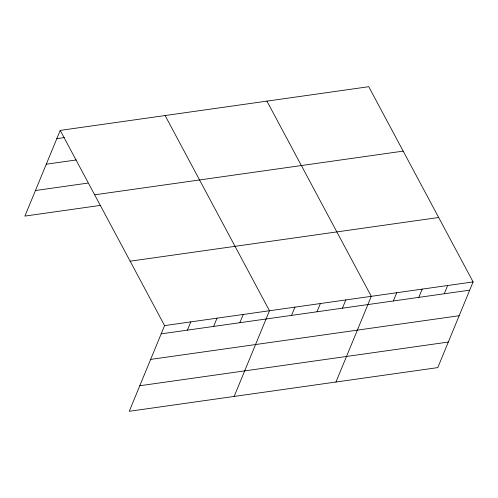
<?xml version="1.0" encoding="UTF-8"?>
<svg xmlns="http://www.w3.org/2000/svg" width="498" height="498" viewBox="0 0 498 498"><rect width="100%" height="100%" fill="white"/><g stroke="black" fill="none" stroke-linecap="round" stroke-linejoin="round"><path stroke-width="0.75" d="M60.221 130.395L164.577 325.599L129.256 411.292L437.779 367.605L473.1 281.912L368.744 86.708L60.221 130.395L24.9 216.088L100.577 205.369M187.404 330.13L190.802 321.889M213.63 326.42L217.022 318.172M239.849 322.704L243.248 314.462M234.153 396.439L269.474 310.746L165.118 115.542M291.529 315.39L294.928 307.142M316.983 311.785L320.382 303.537M342.437 308.181L345.836 299.933M335.969 382.022L371.29 296.329L266.928 101.125M393.345 300.973L396.738 292.724M418.793 297.368L422.192 289.12M444.247 293.764L447.646 285.516M56.822 138.637L64.317 137.579M46.289 164.197L76.256 159.951M35.433 190.529L87.885 183.102M94.657 194.811L403.181 151.124M130.14 261.182L438.663 217.495M164.577 325.599L473.1 281.912M161.178 333.847L469.701 290.16M150.645 359.407L459.168 315.72M139.789 385.738L448.312 342.051"/></g></svg>
